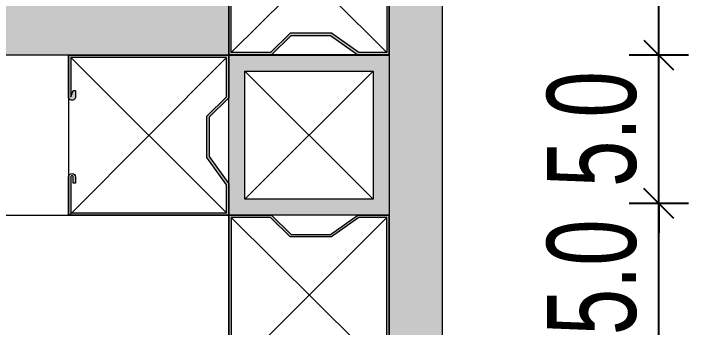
# Model space of a CAD drawing. Header units: millimetres. Extents: x 6676 to 14342, y 3639 to 5293.
# Drawn here: x 7694.56 to 7717.3, y 4990.37 to 5000.97 of the extents above; entities that cross this region are included whole.
import ezdxf

# ---------------------------------------------------------------- set-up
doc = ezdxf.new("R2010")
doc.units = ezdxf.units.MM
doc.layers.get('DEFPOINTS').update_dxf_attribs({"color": 254})
for name, color, linetype, lineweight in [('1 - plaster', 1, 'Continuous', 9), ('1 - structure A-WALL', 3, 'Continuous', 18), ('1 - subStructural - Bearing', 132, 'Continuous', 9)]:
    doc.layers.add(name, color=color, linetype=linetype, lineweight=lineweight)
doc.layers.add('A-dim-work', color=8, linetype='Continuous')
doc.styles.add('hebtovna', font='hebtovna', dxfattribs={"width": 0.7})
doc.dimstyles.new('Copy of gl-D10', dxfattribs={"dimtxt": 2, "dimasz": 1, "dimexe": 1, "dimexo": 1, "dimgap": 1, "dimtad": 0, "dimdec": 1, "dimzin": 0, "dimdsep": 46, "dimtxsty": 'hebtovna', "dimblk": 'OBLIQUE', "dimblk1": 'OBLIQUE', "dimblk2": 'OBLIQUE', "dimcen": 0, "dimdle": 0.5, "dimclrd": 256, "dimclre": 256, "dimclrt": 256, "dimadec": 0, "dimazin": 0, "dimtfac": 0.05, "dimtdec": 1, "dimtix": 1, "dimtmove": 2, "dimatfit": 0, "dimfxl": 1, "dimfxlon": 1, "dimtvp": 0.75, "dimtolj": 1, "dimtzin": 0, "dimarcsym": 0})

# ---------------------------------------------------------------- blocks, each defined once
blk = doc.blocks.new('kjh')
at = {"layer": '1 - subStructural - Bearing'}
h = blk.add_hatch(color=256, dxfattribs=at)
h.dxf.hatch_style = 1
edge = h.paths.add_edge_path()
edge.add_line((429.637, 1309.166), (429.637, 1308.189))
edge.add_line((429.637, 1308.189), (424.637, 1308.189))
edge.add_line((424.637, 1308.189), (424.637, 1309.38))
edge.add_arc((424.747, 1309.38), 0.11, 0, 180, ccw=False)
edge.add_line((424.857, 1309.38), (424.857, 1309.187))
edge.add_line((424.857, 1309.187), (424.784, 1309.187))
edge.add_line((424.784, 1309.187), (424.784, 1309.38))
edge.add_arc((424.747, 1309.38), 0.0367, 0, 180)
edge.add_line((424.71, 1309.38), (424.71, 1308.262))
edge.add_line((424.71, 1308.262), (429.564, 1308.262))
edge.add_line((429.564, 1308.262), (429.564, 1309.136))
edge.add_line((429.564, 1309.136), (428.953, 1309.992))
edge.add_line((428.953, 1309.992), (428.953, 1311.275))
edge.add_line((428.953, 1311.275), (429.564, 1311.886))
edge.add_line((429.564, 1311.886), (429.564, 1313.115))
edge.add_line((429.564, 1313.115), (424.71, 1313.115))
edge.add_line((424.71, 1313.115), (424.71, 1311.886))
edge.add_line((424.71, 1311.886), (424.784, 1312.079))
edge.add_line((424.784, 1312.079), (424.857, 1312.079))
edge.add_line((424.857, 1312.079), (424.857, 1311.886))
edge.add_arc((424.747, 1311.886), 0.11, -180, 0, ccw=False)
edge.add_line((424.637, 1311.886), (424.637, 1313.189))
edge.add_line((424.637, 1313.189), (429.637, 1313.189))
edge.add_line((429.637, 1313.189), (429.637, 1311.855))
edge.add_line((429.637, 1311.855), (429.026, 1311.244))
edge.add_line((429.026, 1311.244), (429.026, 1310.022))
edge.add_line((429.026, 1310.022), (429.637, 1309.166))
for p, q in [((424.67, 1308.189), (429.564, 1313.115)), ((424.71, 1313.115), (429.564, 1308.262))]:
    blk.add_line(p, q, dxfattribs=at)
blk.add_lwpolyline([(429.637, 1309.166), (429.637, 1308.189), (424.637, 1308.189), (424.637, 1309.38, -1), (424.857, 1309.38), (424.857, 1309.187), (424.784, 1309.187), (424.784, 1309.38, 1), (424.71, 1309.38), (424.71, 1308.262), (429.564, 1308.262), (429.564, 1309.136), (428.953, 1309.992), (428.953, 1311.275), (429.564, 1311.886), (429.564, 1313.115), (424.71, 1313.115), (424.71, 1311.886), (424.784, 1312.079), (424.857, 1312.079), (424.857, 1311.886, -1), (424.637, 1311.886), (424.637, 1313.189), (429.637, 1313.189), (429.637, 1311.855), (429.026, 1311.244), (429.026, 1310.022)], format="xyb", close=True, dxfattribs=at)
blk.add_lwpolyline([(424.637, 1308.189), (429.637, 1308.189), (429.637, 1313.189), (424.637, 1313.189), (424.637, 1308.189)], dxfattribs=at)
blk = doc.blocks.new('jsjs')
at = {"layer": '1 - structure A-WALL', "ltscale": 0.5, "true_color": 0x59c95b}
h = blk.add_hatch(color=93, dxfattribs=at)
h.dxf.hatch_style = 1
h.paths.add_polyline_path([(321.801, 1556.03), (326.801, 1556.03), (326.801, 1561.03), (321.801, 1561.03)])
h.paths.add_polyline_path([(322.301, 1556.53), (326.301, 1556.53), (326.301, 1560.53), (322.301, 1560.53)], flags=16)
at = {"layer": '1 - structure A-WALL', "color": 93, "ltscale": 0.5, "true_color": 0x59c95b}
for p, q in [((322.301, 1560.53), (326.301, 1556.53)), ((326.301, 1560.53), (322.301, 1556.53))]:
    blk.add_line(p, q, dxfattribs=at)
for points in [[(321.801, 1556.03), (326.801, 1556.03), (326.801, 1561.03), (321.801, 1561.03)], [(322.301, 1556.53), (326.301, 1556.53), (326.301, 1560.53), (322.301, 1560.53)]]:
    blk.add_lwpolyline(points, close=True, dxfattribs=at)
blk = doc.blocks.new('_Oblique')
at = {"color": 0, "linetype": 'ByBlock', "lineweight": -2}
blk.add_line((-0.5, -0.5), (0.5, 0.5), dxfattribs=at)
blk = doc.blocks.new('*D131')
at = {"layer": 'A-dim-work', "color": 6, "lineweight": -2, "transparency": 16777216}
for p, q in [((7716.296, 4999.566), (7716.296, 5000.566)), ((7715.296, 4999.566), (7717.296, 4999.566)), ((7716.296, 4994.566), (7716.296, 4999.566)), ((7715.296, 4994.566), (7717.296, 4994.566)), ((7716.296, 4994.566), (7716.296, 4993.566))]:
    blk.add_line(p, q, dxfattribs=at)
at = {"layer": 'DEFPOINTS', "color": 0, "transparency": 16777216}
for p in [(7707.214, 4999.566), (7716.296, 4999.566), (7707.214, 4994.566)]:
    blk.add_point(p, dxfattribs=at)
at = {"layer": 'A-dim-work', "color": 6, "lineweight": -2, "transparency": 16777216}
for p, rotation in [((7716.296, 4999.566), 270), ((7716.296, 4994.566), 90)]:
    blk.add_blockref('_Oblique', p, dxfattribs=dict(at, rotation=rotation))
at = {"layer": 'A-dim-work', "color": 6, "transparency": 16777216, "insert": (7714.046, 4997.066), "char_height": 3, "attachment_point": 5, "rotation": 90, "style": 'hebtovna'}
blk.add_mtext('\\A1;5.0', dxfattribs=at)
blk = doc.blocks.new('*D132')
at = {"layer": 'A-dim-work', "color": 6, "lineweight": -2, "transparency": 16777216}
for p, q in [((7716.296, 4999.066), (7716.296, 5101.663)), ((7715.296, 5101.163), (7717.296, 5101.163)), ((7715.296, 4999.566), (7717.296, 4999.566))]:
    blk.add_line(p, q, dxfattribs=at)
at = {"layer": 'DEFPOINTS', "color": 0, "transparency": 16777216}
for p in [(7707.214, 5101.163), (7716.296, 5101.163), (7707.214, 4999.566)]:
    blk.add_point(p, dxfattribs=at)
at = {"layer": 'A-dim-work', "color": 6, "lineweight": -2, "transparency": 16777216}
for p, rotation in [((7716.296, 5101.163), 90), ((7716.296, 4999.566), 270)]:
    blk.add_blockref('_Oblique', p, dxfattribs=dict(at, rotation=rotation))
at = {"layer": 'A-dim-work', "color": 6, "transparency": 16777216, "insert": (7714.046, 5050.364), "char_height": 3, "attachment_point": 5, "rotation": 90, "style": 'hebtovna'}
blk.add_mtext('\\A1;101.6', dxfattribs=at)
blk = doc.blocks.new('*D154')
at = {"layer": 'A-dim-work', "color": 6, "lineweight": -2, "transparency": 16777216}
for p, q in [((7716.296, 4994.566), (7716.296, 4995.566)), ((7715.296, 4994.566), (7717.296, 4994.566)), ((7716.296, 4989.566), (7716.296, 4994.566)), ((7715.296, 4989.566), (7717.296, 4989.566)), ((7716.296, 4989.566), (7716.296, 4988.566))]:
    blk.add_line(p, q, dxfattribs=at)
at = {"layer": 'DEFPOINTS', "color": 0, "transparency": 16777216}
for p in [(7707.214, 4994.566), (7716.296, 4994.566), (7707.214, 4989.566)]:
    blk.add_point(p, dxfattribs=at)
at = {"layer": 'A-dim-work', "color": 6, "lineweight": -2, "transparency": 16777216}
for p, rotation in [((7716.296, 4994.566), 270), ((7716.296, 4989.566), 90)]:
    blk.add_blockref('_Oblique', p, dxfattribs=dict(at, rotation=rotation))
at = {"layer": 'A-dim-work', "color": 6, "transparency": 16777216, "insert": (7714.046, 4992.066), "char_height": 3, "attachment_point": 5, "rotation": 90, "style": 'hebtovna'}
blk.add_mtext('\\A1;5.0', dxfattribs=at)

msp = doc.modelspace()

# ---------------------------------------------------------------- hatches: boundary and pattern name
at = {"layer": '1 - plaster', "true_color": 0xe0a352}
for points in [[(7709.014, 5222.361), (7707.214, 5222.361), (7707.214, 4968.361), (7709.014, 4968.361)], [(7701.814, 4999.565), (7701.814, 5001.365), (7487.214, 5001.365), (7487.214, 4999.565)]]:
    msp.add_hatch(color=33, dxfattribs=at).paths.add_polyline_path(points)

# ---------------------------------------------------------------- linework, layer by layer
at = {"layer": '1 - plaster'}
msp.add_lwpolyline([(7709.014, 5223.361), (7707.214, 5223.361), (7707.214, 4966.361), (7709.014, 4966.361)], close=True, dxfattribs=at)
msp.add_lwpolyline([(7487.214, 5001.365), (7487.214, 4999.565), (7701.814, 4999.565), (7701.814, 5001.365), (7487.214, 5001.365)], dxfattribs=at)
at = {"layer": '1 - subStructural - Bearing'}
msp.add_line((7487.214, 4994.165), (7701.887, 4994.165), dxfattribs=at)

# ---------------------------------------------------------------- block references
at = {"yscale": 1.079982608473655, "zscale": 1.079982608473655}
for name, p, xscale, rotation in [('kjh', (9120.039, 5463.554), -1.079982608473655, 89.99954227698636), ('kjh', (7237.802, 3581.347), 1.079982608473655, 359.9995422769863), ('jsjs', (8054.74, 3313.676), -1.079982608473655, 359.9995422769864), ('kjh', (9120.031, 4530.153), 1.079982608473655, 89.99954227698638)]:
    msp.add_blockref(name, p, dxfattribs=dict(at, xscale=xscale, rotation=rotation))

# ---------------------------------------------------------------- dimensions: what is measured, and where the dimension line sits
at = {"layer": 'A-dim-work'}
for base, p1, p2, picture, middle in [((7716.296, 5101.163), (7707.214, 4999.566), (7707.214, 5101.163), '*D132', (7714.046, 5050.364)), ((7716.296, 4999.566), (7707.214, 4994.566), (7707.214, 4999.566), '*D131', (7714.046, 4997.066)), ((7716.296, 4994.566), (7707.214, 4989.566), (7707.214, 4994.566), '*D154', (7714.046, 4992.066))]:
    dim = msp.add_linear_dim(base=base, p1=p1, p2=p2, angle=90, dimstyle='Copy of gl-D10', override={"dimtxt": 3, "dimclrd": 6, "dimclre": 6, "dimclrt": 6}, dxfattribs=at)
    dim.commit()
    dim.dimension.update_dxf_attribs({"geometry": picture, "text_midpoint": middle})

doc.saveas('drawing.dxf')
